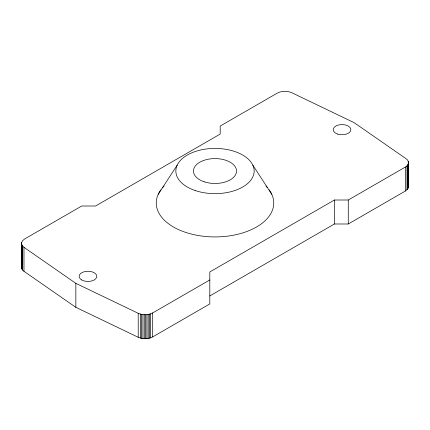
<?xml version="1.0" encoding="UTF-8"?>
<svg xmlns="http://www.w3.org/2000/svg" width="430" height="430" viewBox="0 0 430 430"><rect width="100%" height="100%" fill="white"/><g stroke="black" fill="none" stroke-linecap="round" stroke-linejoin="round"><path stroke-width="0.64" d="M21.521 267.836L21.5 243.09L22.392 240.87L24.617 238.983L81.732 206.008L95.578 206.008L220.192 134.063L220.192 126.065L277.307 93.09C281.736 90.768 287.235 90.719 291.787 92.724L354.153 122.668L406.017 158.675C409.602 160.503 408.957 165.625 405.382 167.039L348.268 200.009L334.422 200.009L209.808 271.959L209.808 303.935L152.693 336.91C148.264 339.232 142.765 339.281 138.213 337.276L75.847 307.332L23.983 271.325C22.392 270.244 21.027 268.315 21.64 266.315L21.64 242.332M209.808 295.937L334.422 223.992L348.268 223.992L405.382 191.017L407.608 189.13L408.5 186.91L408.478 162.164M158.256 194.231L177.171 165.179M21.5 243.09L22.054 245.353L23.983 247.341L75.847 283.348L138.213 313.293C142.765 315.303 148.264 315.249 152.693 312.927L209.808 279.952M252.829 165.179L271.744 194.231M408.29 185.389L408.5 186.91M408.29 161.406L408.36 187.668M408.059 164.432L408.059 188.415M407.608 165.147L407.608 189.13M407 165.829L407 189.813M405.382 167.039L405.382 191.017M348.268 200.009L348.268 223.992M334.422 200.009L334.422 223.992M152.693 312.927L152.693 336.91M150.602 313.857L150.602 337.84M149.425 314.206L149.425 338.19M148.183 314.47L148.183 338.453M146.893 314.647L146.893 338.625M145.576 314.728L145.576 338.706M144.249 314.712L144.249 338.695M142.937 314.604L142.937 338.587M141.663 314.405L141.663 338.388M140.433 314.115L140.433 338.098M138.213 313.293L138.213 337.276M75.847 283.348L75.847 307.332M23.983 247.341L23.983 271.325M22.553 246.057L22.553 270.04M22.054 245.353L22.054 269.33M21.71 244.611L21.71 268.594M269.072 189.754A58.743 33.916 0 0 1 215 236.925A58.743 33.916 0 0 1 160.927 189.754M162.669 187.604A58.743 33.916 0 0 1 164.126 186.05M265.874 186.05A58.743 33.916 0 0 1 267.331 187.604M337.631 134.069A8.81 5.085 0 0 0 350.848 129.667A8.81 5.085 0 0 0 337.631 125.259A8.81 5.085 0 0 0 337.631 134.069M81.732 279.952A8.81 5.085 0 0 0 96.476 277.673A8.81 5.085 0 0 0 85.683 271.438A8.81 5.085 0 0 0 81.732 279.952M204.228 181.804A21.538 12.438 0 0 0 236.538 171.032A21.538 12.438 0 0 0 204.228 160.261A21.538 12.438 0 0 0 204.228 181.804M195.419 190.614A39.162 22.613 0 0 0 254.162 171.032A39.162 22.613 0 0 0 195.419 151.451A39.162 22.613 0 0 0 195.419 190.614"/></g></svg>
